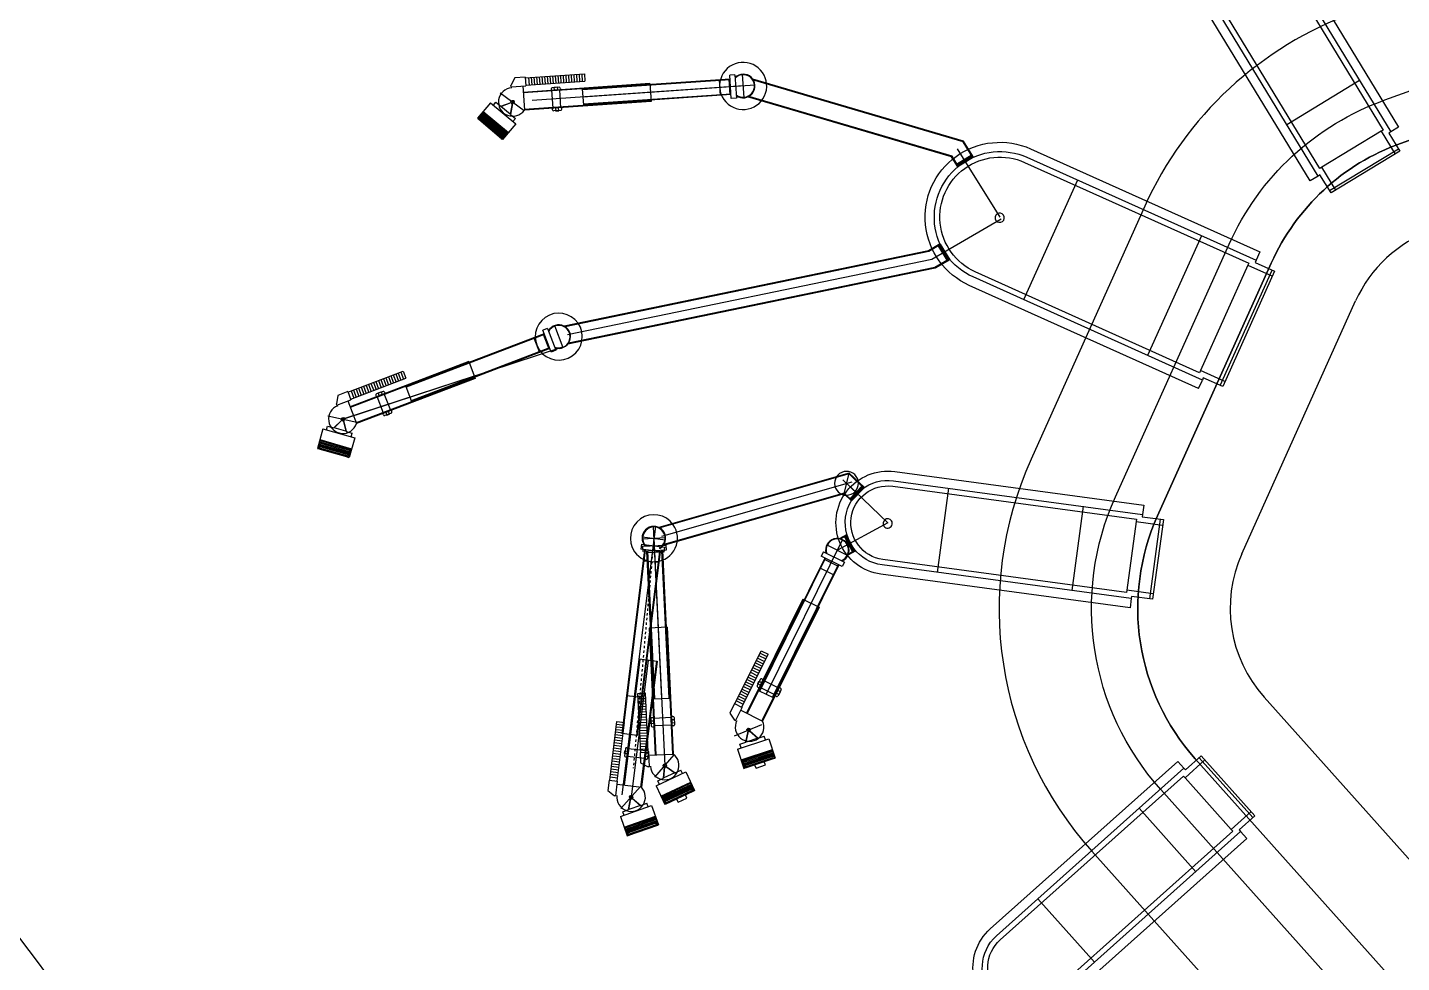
# Model space of a CAD drawing. Header units: millimetres. Extents: x 152904052 to 153933663, y 538271515 to 539240469.
# Drawn here: x 153542858 to 153544344, y 539110756 to 539111768 of the extents above; entities that cross this region are included whole.
import ezdxf

# ---------------------------------------------------------------- set-up
doc = ezdxf.new("R2010")
doc.units = ezdxf.units.MM
doc.linetypes.add('HIDDEN', pattern=[5.08, 2.54, -2.54])
doc.layers.add('BORD', color=7, linetype='Continuous')

msp = doc.modelspace()

# ---------------------------------------------------------------- linework, layer by layer
at = {"layer": 'BORD', "color": 133, "ltscale": 10}
for points in [[(153545372.3, 539111895.1), (153545126.3, 539111985.6, 0.176327), (153544856.8, 539111986.5), (153544292.3, 539111783.3, 0.203452), (153544066.3, 539111574.1), (153543943.4, 539111300.5, 0.296213), (153544009, 539110876.3), (153544779.7, 539110014.4)], [(153544637.6, 539110852.1, 0.011988), (153544640.6, 539110843), (153544647.6, 539110823.9, -0.3071), (153544625.8, 539110736.8), (153544538.7, 539110659, -0.414214), (153544326.9, 539110670.8), (153544083.6, 539110943, -0.296213), (153544034.6, 539111259.5), (153544157.6, 539111533.1, -0.203452), (153544326.1, 539111689.2), (153544890.7, 539111892.5, -0.176327), (153545091.8, 539111891.8), (153545232.5, 539111840, -0.344328), (153545347.7, 539111654.2), (153545282.2, 539111050.9, -0.414214), (153545116.9, 539110918), (153544890.6, 539110942.5, 0.212557), (153544836.4, 539110925.1), (153544776.2, 539110871.3, -0.414214), (153544733.8, 539110873.6), (153544731.1, 539110876.6)], [(153542654.5, 539111051.9, 0.031638), (153543553.8, 539109925.6)], [(153542588.9, 539111006, 0.031638), (153543494.5, 539109871.8)]]:
    msp.add_lwpolyline(points, format="xyb", dxfattribs=at)
at = {"layer": 'BORD', "color": 133}
for points in [[(153544245.3, 539111601.6), (153544103.9, 539111834, -1), (153544199.6, 539111892.2), (153544341, 539111659.8)], [(153544267.9, 539111588.5), (153544255.9, 539111608.1), (153544253.8, 539111606.8), (153544112.5, 539111839.2, -1), (153544191.1, 539111887), (153544332.4, 539111654.6), (153544330.3, 539111653.3), (153544342.2, 539111633.7)], [(153544273, 539111591.6), (153544257.9, 539111616.4), (153544255.8, 539111615.1), (153544117.6, 539111842.3, -1), (153544186, 539111883.9), (153544324.2, 539111656.6), (153544322, 539111655.3), (153544337.1, 539111630.5)], [(153547615, 539106636.3), (153547435.3, 539106832.6), (153545187.2, 539109783.7), (153544120.9, 539110976.3, -0.296213), (153544080.2, 539111239), (153544203.2, 539111512.6, -0.203452), (153544343.1, 539111642.2), (153544907.6, 539111845.4, -0.176327), (153545074.5, 539111844.8), (153545215.3, 539111793, -0.344328), (153545298, 539111659.6), (153545185.4, 539110622.6, 0.192117), (153545285.9, 539110261.4), (153547728.1, 539107055.6), (153547868.6, 539106941.8), (153547615, 539106636.3)], [(153544124.6, 539111377), (153543876.5, 539111488.5, -1.000409), (153543942.9, 539111636.2), (153544191, 539111524.7)], [(153544150.7, 539111378.9), (153544129.7, 539111388.4), (153544128.7, 539111386.1), (153543880.6, 539111497.6, -1.000409), (153543938.8, 539111627.1), (153544186.9, 539111515.6), (153544185.9, 539111513.3), (153544206.8, 539111503.9)], [(153544153.1, 539111384.4), (153544126.7, 539111396.3), (153544125.7, 539111394), (153543883, 539111503.1, -1.000409), (153543936.3, 539111621.6), (153544179, 539111512.6), (153544177.9, 539111510.3), (153544204.4, 539111498.4)], [(153544050.4, 539111139.6), (153543780.8, 539111176, -1), (153543795.8, 539111287), (153544065.4, 539111250.6)], [(153544074.8, 539111148.9), (153544052.1, 539111151.9), (153544051.7, 539111149.5), (153543782.2, 539111185.9, -1), (153543794.5, 539111277.1), (153544064, 539111240.6), (153544063.7, 539111238.2), (153544086.5, 539111235.1)], [(153544075.6, 539111154.8), (153544046.9, 539111158.7), (153544046.6, 539111156.2), (153543783, 539111191.9, -1), (153543793.7, 539111271.1), (153544057.3, 539111235.5), (153544057, 539111233), (153544085.7, 539111229.1)], [(153544176.7, 539110889.9), (153543973.9, 539110708.6, -1), (153543899.2, 539110792.1), (153544102, 539110973.4)], [(153544185.5, 539110914.6), (153544168.3, 539110899.2), (153544170, 539110897.4), (153543967.2, 539110716.1, -1), (153543905.9, 539110784.6), (153544108.7, 539110965.9), (153544110.3, 539110964.1), (153544127.5, 539110979.4)], [(153544181.5, 539110919), (153544159.9, 539110899.7), (153544161.5, 539110897.8), (153543963.2, 539110720.5, -1), (153543909.9, 539110780.2), (153544108.2, 539110957.5), (153544109.9, 539110955.6), (153544131.5, 539110974.9)]]:
    msp.add_lwpolyline(points, format="xyb", dxfattribs=at)
msp.add_lwpolyline([(153546801.5, 539108276.5), (153545285.9, 539110261.4, -0.192117), (153545185.4, 539110622.6), (153545298, 539111659.6, 0.344328), (153545215.3, 539111793), (153545074.5, 539111844.8, 0.176327), (153544907.6, 539111845.4), (153544343.1, 539111642.2, 0.203452), (153544203.2, 539111512.6), (153544080.2, 539111239, 0.296213), (153544120.9, 539110976.3), (153545187.2, 539109783.7), (153547435.3, 539106832.6, 0.040914), (153547615, 539106636.3), (153547868.6, 539106941.8, 0.263044), (153548554.1, 539106843.1), (153548990.6, 539107013.1), (153548382.2, 539108394.6, -0.030306), (153547391.3, 539108056, -0.282544)], format="xyb", close=True, dxfattribs=at)
at = {"layer": 'BORD', "color": 133, "flags": 128}
for points in [[(153543611, 539111689.7, 1), (153543652.8, 539111718.9, 1)], [(153543905.4, 539111558.8, 1), (153543913.6, 539111564.5, 1)], [(153543411.6, 539111418.4, 1), (153543453.3, 539111447.6, 1)], [(153543733.1, 539111266.9, 1), (153543754.3, 539111281.7, 1)], [(153543514.5, 539111200.3, 1), (153543556.2, 539111229.5, 1)], [(153543784.1, 539111227.9, 1), (153543792.3, 539111233.7, 1)]]:
    msp.add_lwpolyline(points, format="xyb", close=True, dxfattribs=at)
for points in [[(153543384.8, 539111713.1), (153543380.7, 539111704.8)], [(153543396.2, 539111713.9), (153543384.8, 539111713.1)], [(153543396.2, 539111713.2), (153543460.1, 539111717.6)], [(153543396.2, 539111713.9), (153543396.8, 539111704.5)], [(153543399.8, 539111713.5), (153543400.4, 539111705.3)], [(153543402.7, 539111713.7), (153543403.3, 539111705.5)], [(153543405.6, 539111713.9), (153543406.1, 539111705.7)], [(153543408.4, 539111714.1), (153543409, 539111705.9)], [(153543411.3, 539111714.3), (153543411.9, 539111706.1)], [(153543414.2, 539111714.5), (153543414.7, 539111706.3)], [(153543417, 539111714.7), (153543417.6, 539111706.5)], [(153543419.9, 539111714.9), (153543420.5, 539111706.7)], [(153543422.8, 539111715), (153543423.3, 539111706.9)], [(153543425.7, 539111715.2), (153543426.2, 539111707.1)], [(153543428.5, 539111715.4), (153543429.1, 539111707.3)], [(153543431.4, 539111715.6), (153543432, 539111707.5)], [(153543434.3, 539111715.8), (153543434.8, 539111707.7)], [(153543437.1, 539111716), (153543437.7, 539111707.8)], [(153543440, 539111716.2), (153543440.6, 539111708)], [(153543442.9, 539111716.4), (153543443.4, 539111708.2)], [(153543445.7, 539111716.6), (153543446.3, 539111708.4)], [(153543448.6, 539111716.8), (153543449.2, 539111708.6)], [(153543451.5, 539111717), (153543452, 539111708.8)], [(153543454.4, 539111717.2), (153543454.9, 539111709)], [(153543457.2, 539111717.4), (153543457.8, 539111709.2)], [(153543617.7, 539111711.8), (153543458, 539111700.7)], [(153543617.7, 539111711.1), (153543458, 539111700)], [(153543460.1, 539111717.6), (153543460.7, 539111709.4)], [(153543605.9, 539111711), (153543607.1, 539111694)], [(153543616.4, 539111711.7), (153543617.6, 539111694.8)], [(153543622.9, 539111716.3), (153543617.4, 539111715.9)], [(153543619.1, 539111690.8), (153543617.4, 539111715.9)], [(153543622.9, 539111716.3), (153543624.7, 539111691.2)], [(153543631, 539111717), (153543632.8, 539111691.6)], [(153543869.9, 539111644), (153543642.1, 539111710.9)], [(153543870.4, 539111644.7), (153543642.3, 539111711.6)], [(153543369.1, 539111696.7), (153543395, 539111677.9)], [(153543380.8, 539111703.4), (153543380.7, 539111704.8)], [(153543380.8, 539111703.4), (153543396.8, 539111704.5)], [(153543393.4, 539111704.3), (153543395.2, 539111678.1)], [(153543531, 539111706.8), (153543393.8, 539111697.4)], [(153543531.1, 539111706.1), (153543393.9, 539111696.7)], [(153543396.8, 539111705.1), (153543460.7, 539111709.4)], [(153543424.2, 539111701.2), (153543424.2, 539111700.3)], [(153543426.4, 539111680.2), (153543425.1, 539111699.6)], [(153543432.9, 539111703), (153543425.3, 539111702.4)], [(153543427.4, 539111703.1), (153543430.6, 539111703.3)], [(153543427.7, 539111699.9), (153543427.4, 539111703.1)], [(153543430.9, 539111700.1), (153543427.7, 539111699.9)], [(153543430.6, 539111703.3), (153543430.9, 539111700.1)], [(153543434.7, 539111680.8), (153543433.4, 539111700.1)], [(153543434.1, 539111701.8), (153543434.2, 539111701)], [(153543457.9, 539111700.7), (153543459.1, 539111683.7)], [(153543644.6, 539111705.2), (153543458.5, 539111692.2)], [(153543618.8, 539111695.6), (153543459.1, 539111684.5)], [(153543531, 539111706.8), (153543532.3, 539111687.4)], [(153544298.6, 539111710.1), (153544220, 539111662.3)], [(153543358.6, 539111686.2), (153543344.4, 539111669.3)], [(153543358.6, 539111686.2), (153543385.9, 539111663.2)], [(153543361.7, 539111683.6), (153543364.4, 539111686.8)], [(153543364.4, 539111686.8), (153543369.6, 539111682.4)], [(153543369.6, 539111682.4), (153543381, 539111686.5)], [(153543369.9, 539111682.2), (153543381.1, 539111686.3)], [(153543380, 539111673.7), (153543369.9, 539111682.2)], [(153543382.1, 539111685.4), (153543380, 539111673.7)], [(153543382.4, 539111685.3), (153543380.3, 539111673.5)], [(153543380.7, 539111687.3), (153543381.9, 539111688.7)], [(153543381, 539111686.5), (153543380.7, 539111687.3)], [(153543381.1, 539111686.3), (153543381.3, 539111685.5)], [(153543381.3, 539111685.5), (153543383.7, 539111688.4)], [(153543383.8, 539111685.9), (153543381.3, 539111688)], [(153543381.3, 539111685.5), (153543382.1, 539111685.4)], [(153543381.9, 539111688.7), (153543383.7, 539111688.4)], [(153543383.2, 539111685.2), (153543382.4, 539111685.3)], [(153543384.3, 539111686.6), (153543383.2, 539111685.2)], [(153543383.7, 539111688.4), (153543384.3, 539111686.6)], [(153543532.3, 539111688.2), (153543395.1, 539111678.8)], [(153543532.3, 539111687.4), (153543395.2, 539111678.1)], [(153543618.8, 539111694.9), (153543459.1, 539111683.7)], [(153543624.7, 539111691.2), (153543619.1, 539111690.8)], [(153543857.4, 539111627.6), (153543636.7, 539111692.5)], [(153543857.9, 539111628.3), (153543636.9, 539111693.2)], [(153543344.4, 539111669.3), (153543344.9, 539111668.9)], [(153543351.2, 539111676.4), (153543344.8, 539111668.8)], [(153543345.8, 539111668.1), (153543344.8, 539111668.8)], [(153543345.8, 539111668.1), (153543347.6, 539111670.2)], [(153543345.8, 539111668.2), (153543370.3, 539111647.6)], [(153543346.6, 539111669), (153543371.1, 539111648.4)], [(153543346.7, 539111671), (153543373, 539111648.9)], [(153543347.4, 539111671.9), (153543373.8, 539111649.8)], [(153543348.1, 539111672.8), (153543374.5, 539111650.6)], [(153543348.9, 539111673.7), (153543375.3, 539111651.6)], [(153543349.8, 539111674.7), (153543376.1, 539111652.6)], [(153543350.6, 539111675.7), (153543376.9, 539111653.5)], [(153543350.7, 539111676.8), (153543378, 539111653.9)], [(153543380.3, 539111673.5), (153543385.5, 539111669.1)], [(153543382.8, 539111665.8), (153543385.5, 539111669.1)], [(153543425.7, 539111678.5), (153543425.6, 539111679.4)], [(153543434.6, 539111677.9), (153543427, 539111677.4)], [(153543432.2, 539111680.5), (153543429, 539111680.3)], [(153543429, 539111680.3), (153543429.2, 539111677.1)], [(153543429.2, 539111677.1), (153543432.4, 539111677.3)], [(153543432.4, 539111677.3), (153543432.2, 539111680.5)], [(153543435.7, 539111679.2), (153543435.6, 539111680)], [(153543358.1, 539111657.9), (153543358.8, 539111658.7)], [(153543377.5, 539111654.3), (153543371.2, 539111646.7)], [(153543385.9, 539111663.2), (153543371.7, 539111646.4)], [(153543370.2, 539111647.5), (153543372.1, 539111649.7)], [(153543370.2, 539111647.5), (153543371.2, 539111646.7)], [(153543371.7, 539111646.4), (153543371.2, 539111646.8)], [(153543909.8, 539111562.2), (153543863.9, 539111636.2)], [(153543880.5, 539111626.9), (153543869.9, 539111644)], [(153543881.2, 539111627.2), (153543870.4, 539111644.7)], [(153543864.1, 539111616.8), (153543857.4, 539111627.6)], [(153543864.8, 539111617.2), (153543857.9, 539111628.3)], [(153543879.6, 539111629.8), (153543862.6, 539111619.2)], [(153543879.9, 539111629.3), (153543862.9, 539111618.8)], [(153543880.2, 539111628.9), (153543863.2, 539111618.4)], [(153543880.4, 539111628.5), (153543863.4, 539111618)], [(153543880.7, 539111628.1), (153543863.7, 539111617.5)], [(153543881, 539111627.6), (153543864, 539111617.1)], [(153543881.2, 539111627.2), (153543864.2, 539111616.7)], [(153543993.5, 539111602.5), (153543935.3, 539111473)], [(153543911, 539111560.1), (153543835.9, 539111516.4)], [(153543845.2, 539111533.4), (153543832.3, 539111525.9)], [(153543845.5, 539111532.7), (153543832.6, 539111525.2)], [(153543843.2, 539111532.2), (153543853.8, 539111515.2)], [(153543843.7, 539111532.4), (153543854.2, 539111515.4)], [(153543844.1, 539111532.7), (153543854.6, 539111515.7)], [(153543844.5, 539111533), (153543855.1, 539111516)], [(153543844.9, 539111533.2), (153543855.5, 539111516.2)], [(153544127.6, 539111542.2), (153544069.4, 539111412.7)], [(153543832.3, 539111525.9), (153543438.2, 539111444.4)], [(153543832.6, 539111525.2), (153543439.2, 539111443.8)], [(153543842.4, 539111531.6), (153543852.9, 539111514.7)], [(153543842.8, 539111531.9), (153543853.4, 539111514.9)], [(153543835.9, 539111516.4), (153543441.8, 539111435)], [(153543839.6, 539111507), (153543442.2, 539111424.8)], [(153543839.3, 539111507.7), (153543442.9, 539111425.8)], [(153543854.8, 539111516.7), (153543839.3, 539111507.7)], [(153543855.3, 539111516.1), (153543839.6, 539111507)], [(153544171.4, 539111198), (153544294.4, 539111471.6)], [(153543427.9, 539111444.9), (153543437, 539111421.1)], [(153543416.6, 539111436.1), (153543267.1, 539111378.9)], [(153543416.9, 539111435.4), (153543267.3, 539111378.2)], [(153543405.6, 539111431.9), (153543411.7, 539111416)], [(153543420.3, 539111441.9), (153543415.1, 539111439.9)], [(153543424.1, 539111416.4), (153543415.1, 539111439.9)], [(153543415.4, 539111435.6), (153543421.5, 539111419.7)], [(153543420.3, 539111441.9), (153543429.3, 539111418.3)], [(153543198.9, 539111343.7), (153543435.6, 539111421.8)], [(153543422.4, 539111420.9), (153543272.9, 539111363.7)], [(153543422.7, 539111420.2), (153543273.1, 539111363)], [(153543429.3, 539111418.3), (153543424.1, 539111416.4)], [(153543335.2, 539111406), (153543206.7, 539111357.1)], [(153543335.4, 539111405.3), (153543206.9, 539111356.4)], [(153543335.2, 539111406), (153543342.1, 539111387.9)], [(153543204.4, 539111372.9), (153543264.2, 539111395.7)], [(153543207.3, 539111365.2), (153543267.1, 539111388)], [(153543341.8, 539111388.6), (153543213.3, 539111339.6)], [(153543342.1, 539111387.9), (153543213.6, 539111338.9)], [(153543234.6, 539111384.4), (153543237.5, 539111376.7)], [(153543237.3, 539111385.4), (153543240.2, 539111377.8)], [(153543240, 539111386.5), (153543242.9, 539111378.8)], [(153543242.7, 539111387.5), (153543245.6, 539111379.8)], [(153543245.4, 539111388.5), (153543248.3, 539111380.8)], [(153543248.1, 539111389.5), (153543251, 539111381.9)], [(153543250.7, 539111390.6), (153543253.7, 539111382.9)], [(153543253.4, 539111391.6), (153543256.4, 539111383.9)], [(153543256.1, 539111392.6), (153543259, 539111384.9)], [(153543258.8, 539111393.6), (153543261.7, 539111386)], [(153543261.5, 539111394.7), (153543264.4, 539111387)], [(153543264.2, 539111395.7), (153543267.1, 539111388)], [(153543193.5, 539111369.4), (153543192, 539111360.3)], [(153543204.2, 539111373.5), (153543193.5, 539111369.4)], [(153543204.2, 539111373.5), (153543207.5, 539111364.7)], [(153543207.7, 539111374.2), (153543210.7, 539111366.5)], [(153543210.4, 539111375.2), (153543213.3, 539111367.5)], [(153543213.1, 539111376.2), (153543216, 539111368.6)], [(153543215.8, 539111377.2), (153543218.7, 539111369.6)], [(153543218.5, 539111378.3), (153543221.4, 539111370.6)], [(153543221.2, 539111379.3), (153543224.1, 539111371.6)], [(153543223.9, 539111380.3), (153543226.8, 539111372.7)], [(153543226.6, 539111381.3), (153543229.5, 539111373.7)], [(153543229.2, 539111382.4), (153543232.2, 539111374.7)], [(153543231.9, 539111383.4), (153543234.8, 539111375.7)], [(153543234.6, 539111369.5), (153543234.9, 539111368.7)], [(153543242.4, 539111373.7), (153543235.3, 539111371)], [(153543237.2, 539111372.3), (153543240.2, 539111373.4)], [(153543238.3, 539111369.3), (153543237.2, 539111372.3)], [(153543241.3, 539111370.4), (153543238.3, 539111369.3)], [(153543240.2, 539111373.4), (153543241.3, 539111370.4)], [(153543250.6, 539111353.1), (153543243.7, 539111371.2)], [(153543244, 539111373), (153543244.3, 539111372.3)], [(153543267.1, 539111378.9), (153543273.1, 539111363)], [(153543192.5, 539111359), (153543192, 539111360.3)], [(153543192.5, 539111359), (153543207.5, 539111364.7)], [(153543204.2, 539111363.5), (153543213.6, 539111338.9)], [(153543242.9, 539111350.1), (153543236, 539111368.2)], [(153543182.7, 539111347.2), (153543214, 539111340.5)], [(153543189, 539111334.4), (153543197.7, 539111342.7)], [(153543189.3, 539111334.3), (153543197.9, 539111342.5)], [(153543197.1, 539111343.3), (153543197.6, 539111345.1)], [(153543197.7, 539111342.7), (153543197.1, 539111343.3)], [(153543200.5, 539111343.3), (153543197.4, 539111344.2)], [(153543197.6, 539111345.1), (153543199.4, 539111345.5)], [(153543197.9, 539111342.5), (153543198.4, 539111342)], [(153543198.4, 539111342), (153543199.4, 539111345.5)], [(153543198.4, 539111342), (153543199.2, 539111342.1)], [(153543199.2, 539111342.1), (153543202, 539111330.6)], [(153543199.4, 539111345.5), (153543200.7, 539111344.2)], [(153543200.2, 539111342.4), (153543199.5, 539111342.2)], [(153543199.5, 539111342.2), (153543202.4, 539111330.5)], [(153543200.7, 539111344.2), (153543200.2, 539111342.4)], [(153543242.7, 539111348.3), (153543242.4, 539111349.1)], [(153543251.3, 539111350.3), (153543244.2, 539111347.6)], [(153543248.3, 539111352), (153543245.3, 539111350.9)], [(153543245.3, 539111350.9), (153543246.5, 539111347.9)], [(153543246.5, 539111347.9), (153543249.4, 539111349)], [(153543249.4, 539111349), (153543248.3, 539111352)], [(153543252, 539111351.8), (153543251.7, 539111352.6)], [(153543177.3, 539111333.3), (153543171.3, 539111312.1)], [(153543177.3, 539111333.3), (153543211.7, 539111323.4)], [(153543181.2, 539111332.2), (153543182.4, 539111336.3)], [(153543182.4, 539111336.3), (153543189, 539111334.4)], [(153543202, 539111330.6), (153543189.3, 539111334.3)], [(153543202.4, 539111330.5), (153543208.9, 539111328.6)], [(153543207.8, 539111324.5), (153543208.9, 539111328.6)], [(153543171.3, 539111312.1), (153543171.9, 539111312)], [(153543174.6, 539111321.4), (153543171.9, 539111311.9)], [(153543173, 539111311.5), (153543171.9, 539111311.9)], [(153543172.6, 539111314.6), (153543205.7, 539111305.1)], [(153543173, 539111315.7), (153543206, 539111306.2)], [(153543173, 539111311.5), (153543173.8, 539111314.3)], [(153543173, 539111311.6), (153543203.8, 539111302.8)], [(153543173.3, 539111316.8), (153543206.3, 539111307.3)], [(153543173.4, 539111312.7), (153543204.1, 539111303.9)], [(153543173.6, 539111318), (153543206.7, 539111308.5)], [(153543174, 539111321.6), (153543208.3, 539111311.7)], [(153543174, 539111319.2), (153543207, 539111309.7)], [(153543174.3, 539111320.5), (153543207.4, 539111311)], [(153543207.7, 539111311.9), (153543204.9, 539111302.4)], [(153543211.7, 539111323.4), (153543205.6, 539111302.3)], [(153543188.4, 539111307.2), (153543188.7, 539111308.3)], [(153543203.8, 539111302.7), (153543204.6, 539111305.4)], [(153543203.8, 539111302.7), (153543204.9, 539111302.4)], [(153543205.6, 539111302.3), (153543205, 539111302.5)], [(153543746.7, 539111285.3), (153543540.6, 539111226.5)], [(153543746.4, 539111284.5), (153543541.6, 539111226)], [(153543741.1, 539111263), (153543746.7, 539111285.3)], [(153543762.5, 539111269.1), (153543746.4, 539111284.5)], [(153543763, 539111269.7), (153543746.7, 539111285.3)], [(153543749.4, 539111275.7), (153543543.4, 539111216.9)], [(153543756, 539111262.5), (153543739.7, 539111278.1)], [(153543788.4, 539111231.4), (153543743.7, 539111274.3)], [(153543760.8, 539111271.7), (153543747, 539111257.3)], [(153543761.2, 539111271.4), (153543747.3, 539111257)], [(153543761.5, 539111271), (153543747.7, 539111256.6)], [(153543761.9, 539111270.7), (153543748, 539111256.3)], [(153543762.3, 539111270.4), (153543748.4, 539111255.9)], [(153543762.6, 539111270), (153543748.8, 539111255.6)], [(153543763, 539111269.7), (153543749.1, 539111255.2)], [(153543854, 539111269), (153543841.6, 539111177.9)], [(153543741.1, 539111263), (153543545.4, 539111207.1)], [(153543741.3, 539111263.8), (153543546.1, 539111208.1)], [(153543749.1, 539111255.2), (153543741.1, 539111263)], [(153543749.6, 539111255.8), (153543741.3, 539111263.8)], [(153543999.6, 539111249.4), (153543987.3, 539111158.2)], [(153543536.9, 539111227.6), (153543500.8, 539110937)], [(153543534.7, 539111227.7), (153543543.6, 539111041.3)], [(153543788.4, 539111231.4), (153543733.8, 539111202)], [(153543521.8, 539111208.4), (153543521.1, 539111202.9)], [(153543521.8, 539111208.4), (153543546.8, 539111205.3)], [(153543522.6, 539111214.3), (153543548.1, 539111215.5)], [(153543522.7, 539111216.5), (153543548, 539111213.3)], [(153543523.1, 539111206.2), (153543548.3, 539111207.4)], [(153543523.1, 539111206.2), (153543523.4, 539111200.6)], [(153543535.3, 539111214.9), (153543547.1, 539110968.8)], [(153543546.8, 539111205.3), (153543546.1, 539111199.8)], [(153543548.3, 539111207.4), (153543548.6, 539111201.8)], [(153543739.4, 539111213.4), (153543656.7, 539111046.2)], [(153543722.3, 539111207.6), (153543745.2, 539111196.3)], [(153543736.9, 539111214.9), (153543744.2, 539111218.9)], [(153543738, 539111214.7), (153543744.4, 539111218.1)], [(153543741, 539111217.2), (153543750.5, 539111199.6)], [(153543741.4, 539111217.4), (153543750.9, 539111199.8)], [(153543741.9, 539111217.6), (153543751.4, 539111200)], [(153543742.3, 539111217.9), (153543751.8, 539111200.3)], [(153543742.8, 539111218.1), (153543752.2, 539111200.5)], [(153543743.2, 539111218.4), (153543752.7, 539111200.7)], [(153543525.2, 539111202.4), (153543500.5, 539111003.4)], [(153543525.9, 539111202.3), (153543501.2, 539111003.3)], [(153543541.3, 539111200.4), (153543516.6, 539111001.4)], [(153543542.1, 539111200.3), (153543517.3, 539111001.3)], [(153543546.1, 539111199.8), (153543521.1, 539111202.9)], [(153543548.6, 539111201.8), (153543523.4, 539111200.6)], [(153543524.6, 539111190.3), (153543541.5, 539111188.8)], [(153543527.5, 539111200.8), (153543535.1, 539111040.9)], [(153543527.6, 539111199.5), (153543544.5, 539111200.3)], [(153543528.3, 539111200.9), (153543535.9, 539111041)], [(153543543.7, 539111201.6), (153543551.4, 539111041.7)], [(153543544.5, 539111201.6), (153543552.1, 539111041.7)], [(153543720.1, 539111193.4), (153543649.1, 539111049.9)], [(153543720.7, 539111193.1), (153543649.8, 539111049.6)], [(153543718.9, 539111200.2), (153543716.4, 539111195.3)], [(153543739, 539111184.1), (153543716.4, 539111195.3)], [(153543718.9, 539111200.2), (153543741.4, 539111189)], [(153543719.5, 539111192.3), (153543734.7, 539111184.7)], [(153543746.3, 539111197.3), (153543753.6, 539111201.3)], [(153543746.7, 539111198.4), (153543753.1, 539111201.8)], [(153543734.6, 539111186.2), (153543663.6, 539111042.7)], [(153543735.3, 539111185.9), (153543664.3, 539111042.4)], [(153543714.8, 539111182.9), (153543730.1, 539111175.3)], [(153543741.4, 539111189), (153543739, 539111184.1)], [(153543696.6, 539111148.8), (153543635.5, 539111025.6)], [(153543697.3, 539111148.4), (153543636.1, 539111025.3)], [(153543696.6, 539111148.8), (153543714, 539111140.1)], [(153543713.3, 539111140.5), (153543652.2, 539111017.3)], [(153543714, 539111140.1), (153543652.9, 539111017)], [(153543549.7, 539111118.6), (153543530.3, 539111117.7)], [(153543530.3, 539111117.7), (153543536.8, 539110980.3)], [(153543531, 539111117.7), (153543537.6, 539110980.4)], [(153543548.9, 539111118.6), (153543555.5, 539110981.2)], [(153543549.7, 539111118.6), (153543556.2, 539110981.3)], [(153543623, 539111035.6), (153543651.5, 539111093)], [(153543630.4, 539111032), (153543658.8, 539111089.3)], [(153543648.9, 539111087.8), (153543656.3, 539111084.2)], [(153543650.2, 539111090.4), (153543657.6, 539111086.7)], [(153543651.5, 539111093), (153543658.8, 539111089.3)], [(153543519.5, 539111084.2), (153543502.5, 539110947.7)], [(153543520.2, 539111084.1), (153543503.3, 539110947.6)], [(153543519.5, 539111084.2), (153543538.7, 539111081.8)], [(153543538, 539111081.9), (153543521, 539110945.4)], [(153543538.7, 539111081.8), (153543521.8, 539110945.3)], [(153543641.3, 539111072.4), (153543648.6, 539111068.7)], [(153543642.5, 539111074.9), (153543649.9, 539111071.3)], [(153543643.8, 539111077.5), (153543651.2, 539111073.9)], [(153543645.1, 539111080.1), (153543652.4, 539111076.4)], [(153543646.4, 539111082.7), (153543653.7, 539111079)], [(153543647.7, 539111085.2), (153543655, 539111081.6)], [(153543633.6, 539111056.9), (153543640.9, 539111053.3)], [(153543634.9, 539111059.5), (153543642.2, 539111055.8)], [(153543636.1, 539111062.1), (153543643.5, 539111058.4)], [(153543637.4, 539111064.6), (153543644.8, 539111061)], [(153543638.7, 539111067.2), (153543646.1, 539111063.6)], [(153543640, 539111069.8), (153543647.3, 539111066.1)], [(153543650.4, 539111062.1), (153543647, 539111055.3)], [(153543647.6, 539111057.4), (153543649, 539111060.3)], [(153543650.4, 539111056), (153543647.6, 539111057.4)], [(153543649, 539111060.3), (153543651.9, 539111058.9)], [(153543651.9, 539111058.9), (153543650.4, 539111056)], [(153543652, 539111062.6), (153543652.8, 539111062.2)], [(153543670.5, 539111052.5), (153543653.1, 539111061.1)], [(153543505.6, 539111044.8), (153543522.5, 539111042.7)], [(153543518, 539111047), (153543526.2, 539111047.4)], [(153543521.1, 539110983.1), (153543518, 539111047)], [(153543518.2, 539111044.1), (153543526.3, 539111044.5)], [(153543518.3, 539111041.3), (153543526.5, 539111041.6)], [(153543529.3, 539110983.5), (153543526.2, 539111047.4)], [(153543535.1, 539111040.9), (153543552.1, 539111041.7)], [(153543627.2, 539111044), (153543634.5, 539111040.4)], [(153543628.5, 539111046.6), (153543635.8, 539111042.9)], [(153543629.8, 539111049.2), (153543637.1, 539111045.5)], [(153543631, 539111051.7), (153543638.4, 539111048.1)], [(153543632.3, 539111054.3), (153543639.7, 539111050.7)], [(153543647.6, 539111053.7), (153543648.3, 539111053.3)], [(153543649.1, 539111049.9), (153543664.3, 539111042.4)], [(153543666.8, 539111045), (153543649.4, 539111053.7)], [(153543667.9, 539111043.6), (153543667.1, 539111043.9)], [(153543669.5, 539111050.1), (153543668, 539111047.3)], [(153543668, 539111047.3), (153543670.9, 539111045.9)], [(153543672.9, 539111050.9), (153543669.5, 539111044.1)], [(153543672.3, 539111048.7), (153543669.5, 539111050.1)], [(153543670.9, 539111045.9), (153543672.3, 539111048.7)], [(153543672.3, 539111052.5), (153543671.6, 539111052.9)], [(153545264.4, 539109847.4), (153544195.4, 539111043)], [(153543518.4, 539111038.4), (153543526.6, 539111038.8)], [(153543518.6, 539111035.5), (153543526.8, 539111035.9)], [(153543518.7, 539111032.6), (153543526.9, 539111033)], [(153543518.8, 539111029.8), (153543527, 539111030.1)], [(153543519, 539111026.9), (153543527.2, 539111027.3)], [(153543622.5, 539111035.9), (153543617.4, 539111025.7)], [(153543622.5, 539111035.9), (153543630.9, 539111031.8)], [(153543623.7, 539111017.4), (153543630.9, 539111031.8)], [(153543624.6, 539111038.9), (153543632, 539111035.2)], [(153543625.9, 539111041.4), (153543633.3, 539111037.8)], [(153543629.3, 539111028.7), (153543652.9, 539111017)], [(153543487.5, 539110953.1), (153543495.4, 539111016.6)], [(153543495, 539111013.7), (153543503.1, 539111012.7)], [(153543495.4, 539111016.6), (153543503.5, 539111015.6)], [(153543495.6, 539110952.1), (153543503.5, 539111015.6)], [(153543519.1, 539111024), (153543527.3, 539111024.4)], [(153543519.3, 539111021.1), (153543527.4, 539111021.5)], [(153543519.4, 539111018.3), (153543527.6, 539111018.7)], [(153543519.5, 539111015.4), (153543527.7, 539111015.8)], [(153543519.7, 539111012.5), (153543527.9, 539111012.9)], [(153543531.7, 539111017.2), (153543534.9, 539111017.4)], [(153543531.9, 539111014.1), (153543531.7, 539111017.2)], [(153543535.1, 539111014.2), (153543531.9, 539111014.1)], [(153543532.1, 539111019.5), (153543532.5, 539111011.9)], [(153543533.2, 539111020.7), (153543534.1, 539111020.8)], [(153543554.3, 539111020.9), (153543534.9, 539111019.9)], [(153543534.9, 539111017.4), (153543535.1, 539111014.2)], [(153543554.7, 539111012.6), (153543535.3, 539111011.7)], [(153543557.8, 539111018.5), (153543554.6, 539111018.3)], [(153543554.6, 539111018.3), (153543554.7, 539111015.1)], [(153543554.7, 539111015.1), (153543557.9, 539111015.3)], [(153543555.9, 539111021.8), (153543555.1, 539111021.8)], [(153543557.2, 539111020.7), (153543557.5, 539111013.1)], [(153543557.9, 539111015.3), (153543557.8, 539111018.5)], [(153543617.4, 539111025.7), (153543622.5, 539111018)], [(153543622.4, 539111001.2), (153543652, 539111013.4)], [(153543623.7, 539111017.4), (153543622.5, 539111018)], [(153543493.2, 539110999.5), (153543501.4, 539110998.4)], [(153543493.6, 539111002.3), (153543501.7, 539111001.3)], [(153543493.9, 539111005.2), (153543502.1, 539111004.2)], [(153543494.3, 539111008), (153543502.4, 539111007)], [(153543494.7, 539111010.9), (153543502.8, 539111009.9)], [(153543517.3, 539111001.3), (153543500.5, 539111003.4)], [(153543519.8, 539111009.6), (153543528, 539111010)], [(153543519.9, 539111006.8), (153543528.1, 539111007.2)], [(153543520.1, 539111003.9), (153543528.3, 539111004.3)], [(153543520.2, 539111001), (153543528.4, 539111001.4)], [(153543520.3, 539110998.2), (153543528.5, 539110998.5)], [(153543533.7, 539111010.7), (153543534.6, 539111010.8)], [(153543556.4, 539111011.8), (153543555.5, 539111011.8)], [(153543625.8, 539110986.7), (153543659.7, 539110997.9)], [(153543634.8, 539110994.2), (153543637.3, 539111006)], [(153543635.2, 539110994.3), (153543637.6, 539111005.9)], [(153543647.7, 539110998.4), (153543635.2, 539110994.3)], [(153543635.9, 539111007.9), (153543637.2, 539111009.3)], [(153543636.5, 539111006.1), (153543635.9, 539111007.9)], [(153543639.3, 539111008), (153543636.2, 539111007)], [(153543637.3, 539111006), (153543636.5, 539111006.1)], [(153543638.3, 539111005.8), (153543637.2, 539111009.3)], [(153543637.2, 539111009.3), (153543639, 539111008.9)], [(153543637.6, 539111005.9), (153543638.3, 539111005.8)], [(153543638.3, 539111005.8), (153543638.8, 539111006.3)], [(153543638.8, 539111006.3), (153543647.7, 539110998.4)], [(153543639, 539111008.9), (153543639.6, 539111007.1)], [(153543639.6, 539111007.1), (153543639, 539111006.6)], [(153543639, 539111006.6), (153543648, 539110998.5)], [(153543648, 539110998.5), (153543654.5, 539111000.7)], [(153543655.9, 539110996.7), (153543654.5, 539111000.7)], [(153543659.7, 539110997.9), (153543666.6, 539110977)], [(153543491.1, 539110982.3), (153543499.2, 539110981.3)], [(153543491.5, 539110985.2), (153543499.6, 539110984.2)], [(153543491.8, 539110988), (153543500, 539110987)], [(153543492.2, 539110990.9), (153543500.3, 539110989.9)], [(153543492.5, 539110993.7), (153543500.7, 539110992.7)], [(153543492.9, 539110996.6), (153543501, 539110995.6)], [(153543503.4, 539110981.8), (153543503.8, 539110984.9)], [(153543504.5, 539110987.1), (153543503.6, 539110979.5)], [(153543503.8, 539110984.9), (153543507, 539110984.5)], [(153543505.9, 539110988.1), (153543506.7, 539110988)], [(153543507, 539110984.5), (153543506.6, 539110981.4)], [(153543526.7, 539110984.7), (153543507.4, 539110987)], [(153543520.4, 539110983), (153543529.8, 539110983.5)], [(153543520.4, 539110983), (153543521, 539110971.7)], [(153543520.5, 539110995.3), (153543528.7, 539110995.7)], [(153543520.6, 539110992.4), (153543528.8, 539110992.8)], [(153543520.8, 539110989.5), (153543529, 539110989.9)], [(153543520.9, 539110986.7), (153543529.1, 539110987)], [(153543526.5, 539110982.1), (153543526.1, 539110978.9)], [(153543529.7, 539110981.7), (153543526.5, 539110982.1)], [(153543528.4, 539110985.3), (153543527.6, 539110985.4)], [(153543529.5, 539110984), (153543528.5, 539110976.4)], [(153543530.5, 539110967.5), (153543529.8, 539110983.5)], [(153543625.8, 539110986.7), (153543632.7, 539110965.8)], [(153543628.3, 539110992), (153543634.8, 539110994.2)], [(153543629.7, 539110988), (153543628.3, 539110992)], [(153543629.7, 539110975.1), (153543663.6, 539110986.3)], [(153543630.6, 539110974.4), (153543663.2, 539110985.2)], [(153543631, 539110973.2), (153543663.6, 539110984)], [(153543631.4, 539110972), (153543664, 539110982.8)], [(153543662.9, 539110986.1), (153543666, 539110976.7)], [(153543489.3, 539110968.1), (153543497.5, 539110967)], [(153543489.7, 539110970.9), (153543497.8, 539110969.9)], [(153543490, 539110973.8), (153543498.2, 539110972.8)], [(153543490.4, 539110976.6), (153543498.5, 539110975.6)], [(153543490.8, 539110979.5), (153543498.9, 539110978.5)], [(153543506.6, 539110981.4), (153543503.4, 539110981.8)], [(153543504.6, 539110978.2), (153543505.5, 539110978.1)], [(153543525.7, 539110976.4), (153543506.4, 539110978.8)], [(153543521, 539110971.7), (153543529.2, 539110967.4)], [(153543526.1, 539110978.9), (153543529.3, 539110978.5)], [(153543527.2, 539110975.4), (153543526.3, 539110975.5)], [(153543530.5, 539110967.5), (153543529.2, 539110967.4)], [(153543529.3, 539110978.5), (153543529.7, 539110981.7)], [(153543529.9, 539110980), (153543556.2, 539110981.3)], [(153543536.3, 539110956.2), (153543557.1, 539110980.6)], [(153543545.2, 539110969), (153543546.3, 539110970.5)], [(153543546, 539110967.3), (153543545.2, 539110969)], [(153543548.5, 539110969.5), (153543545.6, 539110968.1)], [(153543545.8, 539110955.2), (153543546.8, 539110967.2)], [(153543546.8, 539110967.2), (153543546, 539110967.3)], [(153543547.9, 539110967.1), (153543546.3, 539110970.5)], [(153543546.3, 539110970.5), (153543548.1, 539110970.3)], [(153543547.9, 539110967.1), (153543548.3, 539110967.8)], [(153543548.1, 539110970.3), (153543548.9, 539110968.7)], [(153543548.3, 539110967.8), (153543558, 539110961)], [(153543548.9, 539110968.7), (153543548.5, 539110968)], [(153543548.5, 539110968), (153543558.4, 539110961.1)], [(153543630.3, 539110975.3), (153543633.4, 539110965.9)], [(153543631.8, 539110970.8), (153543664.4, 539110981.6)], [(153543632.1, 539110969.8), (153543664.8, 539110980.6)], [(153543632.5, 539110968.6), (153543665.2, 539110979.4)], [(153543634.5, 539110966.3), (153543633.6, 539110969)], [(153543634.1, 539110967.5), (153543664.5, 539110977.5)], [(153543634.5, 539110966.4), (153543664.9, 539110976.5)], [(153543644.2, 539110969.3), (153543645.8, 539110966.2)], [(153543645.8, 539110966.2), (153543656.1, 539110969.7)], [(153543649.7, 539110971.4), (153543649.3, 539110972.5)], [(153543656.1, 539110969.7), (153543654.8, 539110972.8)], [(153543664.9, 539110976.4), (153543664, 539110979.1)], [(153543664.9, 539110976.4), (153543666, 539110976.7)], [(153543666.6, 539110977), (153543666, 539110976.8)], [(153543486.8, 539110953.2), (153543485.4, 539110941.8)], [(153543486.8, 539110953.2), (153543496.1, 539110952)], [(153543487.9, 539110956.6), (153543496.1, 539110955.6)], [(153543488.3, 539110959.5), (153543496.4, 539110958.5)], [(153543488.6, 539110962.3), (153543496.8, 539110961.3)], [(153543489, 539110965.2), (153543497.1, 539110964.2)], [(153543537.7, 539110946.8), (153543570, 539110961.9)], [(153543539.6, 539110952.3), (153543545.8, 539110955.2)], [(153543546.1, 539110955.4), (153543547.1, 539110967.2)], [(153543558, 539110961), (153543546.1, 539110955.4)], [(153543547.1, 539110967.2), (153543547.9, 539110967.1)], [(153543558.4, 539110961.1), (153543564.6, 539110964)], [(153543566.4, 539110960.2), (153543564.6, 539110964)], [(153543570, 539110961.9), (153543579.3, 539110941.9)], [(153543632.7, 539110965.8), (153543633.4, 539110966)], [(153543634.5, 539110966.3), (153543633.4, 539110965.9)], [(153543485.4, 539110941.8), (153543492.8, 539110936.2)], [(153543494.1, 539110936.1), (153543496.1, 539110952)], [(153543495.7, 539110948.6), (153543521.8, 539110945.3)], [(153543499.6, 539110922.3), (153543521, 539110946.1)], [(153543537.7, 539110946.8), (153543547, 539110926.8)], [(153543541.4, 539110948.5), (153543539.6, 539110952.3)], [(153543542.8, 539110935.7), (153543575.2, 539110950.8)], [(153543543.8, 539110935.1), (153543575, 539110949.7)], [(153543544.4, 539110934), (153543575.6, 539110948.5)], [(153543544.9, 539110932.8), (153543576.1, 539110947.4)], [(153543545.5, 539110931.6), (153543576.6, 539110946.2)], [(153543545.9, 539110930.7), (153543577.1, 539110945.2)], [(153543546.4, 539110929.6), (153543577.6, 539110944.1)], [(153543548.2, 539110928.7), (153543577.2, 539110942.2)], [(153543548.7, 539110927.6), (153543577.7, 539110941.2)], [(153543574.6, 539110950.6), (153543578.8, 539110941.6)], [(153543577.7, 539110941.1), (153543576.5, 539110943.6)], [(153543577.7, 539110941.1), (153543578.8, 539110941.6)], [(153543579.3, 539110941.9), (153543578.8, 539110941.7)], [(153543494.1, 539110936.1), (153543492.8, 539110936.2)], [(153543499.2, 539110913.6), (153543532.8, 539110925.5)], [(153543508, 539110921.2), (153543510.2, 539110933)], [(153543508.4, 539110921.3), (153543510.5, 539110933)], [(153543520.8, 539110925.7), (153543508.4, 539110921.3)], [(153543508.8, 539110934.9), (153543510.1, 539110936.3)], [(153543509.5, 539110933.2), (153543508.8, 539110934.9)], [(153543512.2, 539110935.1), (153543509.2, 539110934.1)], [(153543510.2, 539110933), (153543509.5, 539110933.2)], [(153543511.3, 539110932.9), (153543510.1, 539110936.3)], [(153543510.1, 539110936.3), (153543511.9, 539110936)], [(153543510.5, 539110933), (153543511.3, 539110932.9)], [(153543511.3, 539110932.9), (153543511.8, 539110933.4)], [(153543511.8, 539110933.4), (153543520.8, 539110925.7)], [(153543511.9, 539110936), (153543512.5, 539110934.3)], [(153543512.5, 539110934.3), (153543512, 539110933.7)], [(153543512, 539110933.7), (153543521.1, 539110925.8)], [(153543521.1, 539110925.8), (153543527.6, 539110928.1)], [(153543529, 539110924.1), (153543527.6, 539110928.1)], [(153543532.8, 539110925.5), (153543540.2, 539110904.7)], [(153543543.4, 539110936), (153543547.6, 539110927)], [(153543547, 539110926.8), (153543547.6, 539110927.1)], [(153543548.7, 539110927.5), (153543547.5, 539110930.1)], [(153543548.7, 539110927.5), (153543547.6, 539110927)], [(153543559.9, 539110932.6), (153543561.5, 539110929.2)], [(153543561.5, 539110929.2), (153543571, 539110933.6)], [(153543563.2, 539110934.4), (153543562.7, 539110935.4)], [(153543571, 539110933.6), (153543569.5, 539110937)], [(153543499.2, 539110913.6), (153543506.5, 539110892.8)], [(153543501.6, 539110918.9), (153543508, 539110921.2)], [(153543503, 539110914.9), (153543501.6, 539110918.9)], [(153543503.3, 539110902.1), (153543536.9, 539110914)], [(153543504.2, 539110901.4), (153543536.6, 539110912.8)], [(153543504.6, 539110900.2), (153543537, 539110911.6)], [(153543505, 539110899), (153543537.5, 539110910.4)], [(153543505.5, 539110897.8), (153543537.9, 539110909.2)], [(153543505.8, 539110896.7), (153543538.3, 539110908.2)], [(153543536.3, 539110913.8), (153543539.6, 539110904.4)], [(153544060.2, 539110922.6), (153544121.5, 539110854)], [(153543503.9, 539110902.3), (153543507.2, 539110892.9)], [(153543506.2, 539110895.6), (153543538.7, 539110907.1)], [(153543506.5, 539110892.8), (153543507.1, 539110893)], [(153543508.3, 539110893.3), (153543507.2, 539110892.9)], [(153543508.3, 539110893.3), (153543507.4, 539110896)], [(153543507.9, 539110894.5), (153543538.1, 539110905.2)], [(153543508.3, 539110893.4), (153543538.4, 539110904.1)], [(153543523.4, 539110898.8), (153543523, 539110899.9)], [(153543538.5, 539110904), (153543537.5, 539110906.7)], [(153543538.5, 539110904), (153543539.6, 539110904.4)], [(153543540.2, 539110904.7), (153543539.6, 539110904.5)], [(153543950.6, 539110824.6), (153544012, 539110756.1)]]:
    msp.add_lwpolyline(points, dxfattribs=at)
for points in [[(153543624.5, 539111693.9, 2.1317), (153543623.1, 539111713.5)], [(153543624.4, 539111694.7, 2.241766), (153543623.2, 539111712.8)], [(153543381.5, 539111702.3, 1.585232), (153543395.2, 539111678.1)], [(153543425.3, 539111702.4, 0.413828), (153543424.2, 539111701.2)], [(153543424.2, 539111700.3, 0.183363), (153543424.6, 539111699.5)], [(153543434.1, 539111701.8, 0.413828), (153543432.9, 539111703)], [(153543434, 539111700.2, 0.183363), (153543434.2, 539111701)], [(153543435.6, 539111680, 0.183363), (153543435.3, 539111680.8)], [(153543425.9, 539111680.2, 0.181422), (153543425.6, 539111679.4)], [(153543425.7, 539111678.5, 0.413828), (153543427, 539111677.4)], [(153543434.6, 539111677.9, 0.413828), (153543435.7, 539111679.2)], [(153544376.9, 539111548.1, 0.203452), (153544294.4, 539111471.6)], [(153543428.3, 539111421, 2.1317), (153543421.3, 539111439.3)], [(153543428.1, 539111421.6, 2.241766), (153543421.6, 539111438.6)], [(153543235.3, 539111371, 0.413828), (153543234.6, 539111369.5)], [(153543234.9, 539111368.7, 0.183363), (153543235.5, 539111368.1)], [(153543244, 539111373, 0.413828), (153543242.4, 539111373.7)], [(153543244.3, 539111371.4, 0.183363), (153543244.3, 539111372.3)], [(153543193.4, 539111358.2, 1.585232), (153543213.6, 539111338.9)], [(153543242.4, 539111349.9, 0.181422), (153543242.4, 539111349.1)], [(153543242.7, 539111348.3, 0.413828), (153543244.2, 539111347.6)], [(153543251.7, 539111352.6, 0.183363), (153543251.2, 539111353.2)], [(153543251.3, 539111350.3, 0.413828), (153543252, 539111351.8)], [(153543541.7, 539111203.9, 2.1317), (153543523.3, 539111210.7)], [(153543545.5, 539111207.2, 2.1317), (153543525.9, 539111206.3)], [(153543541, 539111204.1, 2.241766), (153543524, 539111210.4)], [(153543544.8, 539111207.2, 2.241766), (153543526.7, 539111206.3)], [(153543738.9, 539111190.3, 2.1317), (153543721.4, 539111199)], [(153543738.3, 539111190.6, 2.241766), (153543722, 539111198.7)], [(153544171.4, 539111198, 0.296213), (153544195.4, 539111043)], [(153543652, 539111062.6, 0.413828), (153543650.4, 539111062.1)], [(153543653.3, 539111061.6, 0.183363), (153543652.8, 539111062.2)], [(153543647, 539111055.3, 0.413828), (153543647.6, 539111053.7)], [(153543648.3, 539111053.3, 0.183363), (153543649.2, 539111053.2)], [(153543666.6, 539111044.6, 0.181422), (153543667.1, 539111043.9)], [(153543667.9, 539111043.6, 0.413828), (153543669.5, 539111044.1)], [(153543671.6, 539111052.9, 0.183363), (153543670.7, 539111053)], [(153543672.9, 539111050.9, 0.413828), (153543672.3, 539111052.5)], [(153543533.2, 539111020.7, 0.413828), (153543532.1, 539111019.5)], [(153543532.5, 539111011.9, 0.413828), (153543533.7, 539111010.7)], [(153543534.9, 539111020.5, 0.183363), (153543534.1, 539111020.8)], [(153543555.1, 539111021.8, 0.183363), (153543554.3, 539111021.4)], [(153543554.7, 539111012, 0.181422), (153543555.5, 539111011.8)], [(153543557.2, 539111020.7, 0.413828), (153543555.9, 539111021.8)], [(153543556.4, 539111011.8, 0.413828), (153543557.5, 539111013.1)], [(153543625, 539111017.4, 1.585232), (153543652.9, 539111017)], [(153543534.6, 539111010.8, 0.183363), (153543535.3, 539111011.1)], [(153543505.9, 539110988.1, 0.413828), (153543504.5, 539110987.1)], [(153543507.5, 539110987.6, 0.183363), (153543506.7, 539110988)], [(153543527.6, 539110985.4, 0.183363), (153543526.7, 539110985.2)], [(153543529.5, 539110984, 0.413828), (153543528.4, 539110985.3)], [(153543503.6, 539110979.5, 0.413828), (153543504.6, 539110978.2)], [(153543505.5, 539110978.1, 0.183363), (153543506.3, 539110978.3)], [(153543525.6, 539110975.9, 0.181422), (153543526.3, 539110975.5)], [(153543527.2, 539110975.4, 0.413828), (153543528.5, 539110976.4)], [(153543531.7, 539110968.1, 1.585232), (153543556.2, 539110981.3)], [(153543495.4, 539110936.5, 1.585232), (153543521.8, 539110945.3)]]:
    msp.add_lwpolyline(points, format="xyb", dxfattribs=at)
at = {"layer": 'BORD', "color": 133, "ltscale": 10}
msp.add_lwpolyline([(153543631.9, 539111704.3), (153543403.5, 539111688.4)], dxfattribs=at)
at = {"layer": 'BORD', "color": 133}
for points in [[(153544322, 539111655.3), (153544257.9, 539111616.4)], [(153544341, 539111659.8), (153544332.4, 539111654.6)], [(153544266.3, 539111591), (153544340.7, 539111636.2)], [(153544342.2, 539111633.7), (153544267.9, 539111588.5)], [(153544253.8, 539111606.8), (153544245.3, 539111601.6)], [(153544191, 539111524.7), (153544186.9, 539111515.6)], [(153544177.9, 539111510.3), (153544126.7, 539111396.3)], [(153544147.9, 539111380.2), (153544204.1, 539111505.1)], [(153544206.8, 539111503.9), (153544150.7, 539111378.9)], [(153544124.6, 539111377), (153544128.7, 539111386.1)], [(153544065.4, 539111250.6), (153544064, 539111240.6)], [(153544071.9, 539111149.3), (153544083.5, 539111235.5)], [(153544086.5, 539111235.1), (153544074.8, 539111148.9)], [(153544057, 539111233), (153544046.9, 539111158.7)], [(153544051.7, 539111149.5), (153544050.4, 539111139.6)], [(153544102, 539110973.4), (153544108.7, 539110965.9)], [(153544183.2, 539110912.6), (153544125.3, 539110977.4)], [(153544127.5, 539110979.4), (153544185.5, 539110914.6)], [(153544109.9, 539110955.6), (153544159.9, 539110899.7)], [(153544170, 539110897.4), (153544176.7, 539110889.9)]]:
    msp.add_lwpolyline(points, dxfattribs=at)
at = {"layer": 'BORD', "color": 133, "ltscale": 10, "flags": 128}
for points in [[(153543341, 539111390.4), (153543198.9, 539111343.7)], [(153543529.1, 539111083), (153543510.7, 539110934.6)]]:
    msp.add_lwpolyline(points, dxfattribs=at)
at = {"layer": 'BORD', "color": 133, "linetype": 'HIDDEN', "flags": 128}
msp.add_lwpolyline([(153543535.3, 539111214.8), (153543513, 539110965.9)], dxfattribs=at)

doc.saveas('drawing.dxf')
